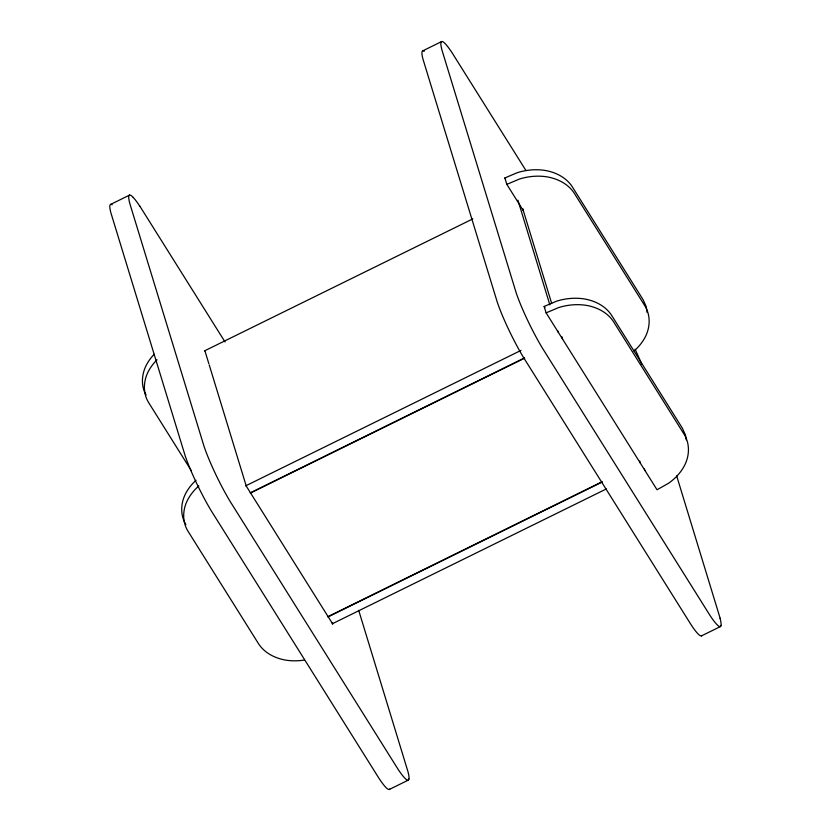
<?xml version="1.0" encoding="UTF-8"?>
<svg xmlns="http://www.w3.org/2000/svg" width="831" height="831" viewBox="0 0 831 831"><rect width="100%" height="100%" fill="white"/><g stroke="black" fill="none" stroke-linecap="round" stroke-linejoin="round"><path stroke-width="1.25" d="M110.627 204.416L129.543 195.108M422.75 50.857L441.666 41.55M522.824 208.768L523.478 210.908L506.837 184.368L504.874 177.948L517.37 172.651A50.026 38.766 -17 0 1 545.115 170.438C555.752 172.266 566.15 177.45 572.216 186.663L643.028 299.596L646.154 306.462L647.141 312.508M506.837 184.368L519.333 179.081A50.026 38.766 -17 0 1 547.078 176.868C557.715 178.696 568.113 183.88 574.179 193.083L644.991 306.016C650.33 314.762 650.299 325.752 646.206 334.976A50.026 38.766 -17 0 1 634.001 351.066M204.478 350.9L472.797 218.896M546.123 312.872L558.619 307.584A50.026 38.766 -17 0 1 586.364 305.361C597.001 307.19 607.399 312.373 613.465 321.587L684.277 434.52C689.626 443.255 689.585 454.245 685.492 463.469A50.026 38.766 -17 0 1 668.706 483.164L657.041 489.771L546.123 312.872L544.16 306.442L556.656 301.154A50.026 38.766 -17 0 1 584.401 298.942C595.038 300.77 605.435 305.953 611.502 315.157L682.313 428.1L685.44 434.966L686.229 439.807M245.727 485.823L521.016 350.391M250.162 492.897L524.288 358.036M250.495 493.032L524.673 358.14M327.798 616.727L601.924 481.866M328.131 616.862L602.309 481.97M332.234 623.801L606.36 488.94M389.334 789.45L408.25 780.143M701.457 635.892L720.373 626.584M139.816 206.109L225.045 341.967M525.878 170.407L451.939 52.55A47.834 6.181 63.8 0 0 445.447 43.929A48.749 6.305 63.8 0 0 440.918 42.734A47.834 6.181 63.8 0 0 441.915 49.912L516.259 293.073A47.834 6.181 63.8 0 0 521.93 307.699A48.749 6.305 63.8 0 0 533.637 332.41A47.834 6.181 63.8 0 0 542.207 347.794L710.1 615.584A47.834 6.181 63.8 0 0 716.592 624.206A48.749 6.305 63.8 0 0 721.121 625.4M504.874 177.948L505.591 179.091M544.16 306.442L544.876 307.584M191.494 470.948L148.562 402.484C143.212 393.738 143.254 382.748 147.336 373.524A50.026 38.766 -17 0 1 157.038 359.771M146.069 394.912C141.073 386.467 141.561 375.913 145.373 367.105A50.026 38.766 -17 0 1 154.192 354.245M185.884 524.558C180.535 515.812 180.576 504.833 184.659 495.608A50.026 38.766 -17 0 1 196.012 480.276M676.673 475.914L720.124 618.222M644.441 469.006L644.898 470.523M639.745 461.091L640.4 463.231M522.886 209.204L551.649 303.284M561.86 336.7L562.618 339.183M517.931 200.198L549.852 304.873M557.923 331.029L558.39 332.545M358.712 610.39L408 771.781A47.834 6.181 63.8 0 1 408.904 778.938M332.317 622.564L332.774 624.081L246.267 486.104L209.204 364.861M205.018 351.17L208.82 363.625M304.073 660.115A50.026 38.766 -17 0 1 285.76 660.136C275.113 658.308 264.725 653.124 258.649 643.921L187.848 530.978C182.498 522.242 182.54 511.252 186.622 502.028A50.026 38.766 -17 0 1 198.838 485.927M635.071 349.207A48.749 6.305 63.8 0 1 640.109 360.436A47.834 6.181 63.8 0 1 641.74 364.342M720.03 618.202A47.834 6.181 63.8 0 1 721.028 625.379M701.925 635.497A48.749 6.305 63.8 0 1 697.676 633.513A47.834 6.181 63.8 0 1 691.184 624.891L523.281 357.101A47.834 6.181 63.8 0 1 514.721 341.718A48.749 6.305 63.8 0 1 503.015 317.006A47.834 6.181 63.8 0 1 497.343 302.38L423 59.219A47.834 6.181 63.8 0 1 422.003 52.041A48.749 6.305 63.8 0 1 424.277 51.262M408.997 778.959A48.749 6.305 63.8 0 1 404.468 777.764A47.834 6.181 63.8 0 1 397.976 769.142L230.083 501.353A47.834 6.181 63.8 0 1 221.513 485.969A48.749 6.305 63.8 0 1 209.807 461.257A47.834 6.181 63.8 0 1 204.135 446.631L129.792 203.47A47.834 6.181 63.8 0 1 128.795 196.293A48.749 6.305 63.8 0 1 133.324 197.487M133.23 197.456A47.834 6.181 63.8 0 1 139.722 206.078M389.801 789.055A48.749 6.305 63.8 0 1 385.553 787.071A47.834 6.181 63.8 0 1 379.061 778.45L211.157 510.66A47.834 6.181 63.8 0 1 202.598 495.276A48.749 6.305 63.8 0 1 190.891 470.564A47.834 6.181 63.8 0 1 185.22 455.939L110.876 212.778A47.834 6.181 63.8 0 1 109.879 205.6A48.749 6.305 63.8 0 1 112.154 204.821"/></g></svg>
